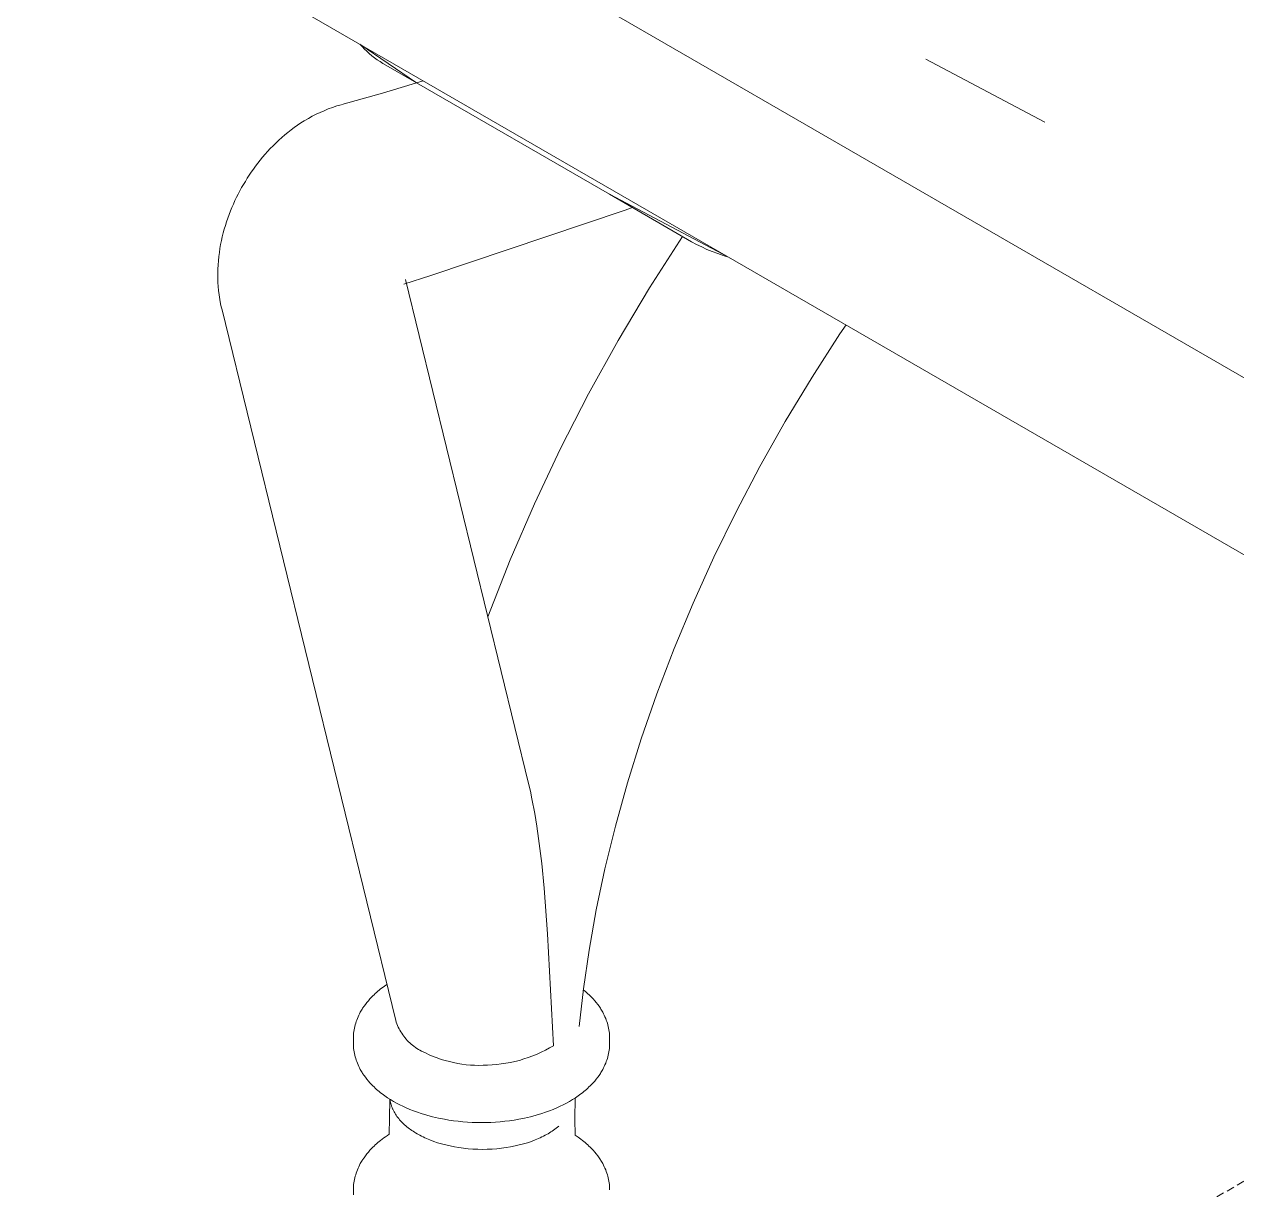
# Model space of a CAD drawing. Header units: millimetres. Extents: x -779 to 3049, y 55 to 2500.
# Drawn here: x 2247.9 to 2444.2, y 1666.3 to 1854.9 of the extents above; entities that cross this region are included whole.
import ezdxf

# ---------------------------------------------------------------- set-up
doc = ezdxf.new("R2010")
doc.units = ezdxf.units.MM
doc.linetypes.add('HIDDEN', pattern=[1.905, 1.27, -0.635])
doc.layers.add('ZANO_R', color=7, linetype='Continuous', lineweight=0)
doc.layers.add('ZANO_R_przerywana', color=7, linetype='HIDDEN', lineweight=0)

msp = doc.modelspace()

# ---------------------------------------------------------------- linework, layer by layer
at = {"layer": 'ZANO_R'}
for p, q in [((2456.31, 1791.36), (2251.27, 1909.74)), ((2452.98, 1764.63), (2247.94, 1883.01)), ((2302.63, 1851.25), (2302.26, 1851.65)), ((2302.63, 1851.25), (2302.26, 1851.65)), ((2302.26, 1851.65), (2311.44, 1845.39)), ((2303.01, 1850.86), (2302.63, 1851.25)), ((2303.01, 1850.86), (2302.63, 1851.25)), ((2303.4, 1850.49), (2303.01, 1850.86)), ((2303.4, 1850.49), (2303.01, 1850.86)), ((2303.8, 1850.12), (2303.4, 1850.49)), ((2303.8, 1850.13), (2303.4, 1850.49)), ((2304.22, 1849.78), (2303.8, 1850.13)), ((2304.22, 1849.78), (2303.8, 1850.12)), ((2304.65, 1849.44), (2304.22, 1849.78)), ((2304.65, 1849.45), (2304.22, 1849.78)), ((2305.09, 1849.13), (2304.65, 1849.45)), ((2305.09, 1849.13), (2304.65, 1849.44)), ((2305.54, 1848.82), (2305.09, 1849.13)), ((2305.54, 1848.83), (2305.09, 1849.13)), ((2393.88, 1849.23), (2413.15, 1839.05)), ((2393.88, 1849.23), (2413.15, 1839.05)), ((2306, 1848.54), (2305.54, 1848.83)), ((2306, 1848.54), (2305.54, 1848.82)), ((2306.47, 1848.27), (2306, 1848.54)), ((2306.47, 1848.27), (2306, 1848.54)), ((2311.44, 1845.39), (2306.47, 1848.27)), ((2311.44, 1845.39), (2306.47, 1848.27)), ((2305.94, 1843.72), (2312.51, 1845.73)), ((2311.44, 1845.39), (2342.69, 1827.35)), ((2299.33, 1841.86), (2305.94, 1843.72)), ((2296.47, 1840.88), (2297.15, 1841.16)), ((2297.15, 1841.16), (2297.84, 1841.41)), ((2297.84, 1841.41), (2298.55, 1841.64)), ((2298.55, 1841.64), (2299.25, 1841.84)), ((2292.73, 1838.89), (2293.27, 1839.24)), ((2293.27, 1839.24), (2293.94, 1839.63)), ((2293.94, 1839.63), (2294.56, 1839.97)), ((2294.56, 1839.97), (2295.18, 1840.3)), ((2295.18, 1840.3), (2295.82, 1840.6)), ((2295.82, 1840.6), (2296.47, 1840.88)), ((2290.1, 1836.95), (2290.61, 1837.37)), ((2290.61, 1837.37), (2291.13, 1837.77)), ((2291.13, 1837.77), (2291.66, 1838.16)), ((2291.66, 1838.16), (2292.19, 1838.53)), ((2292.19, 1838.53), (2292.73, 1838.89)), ((2287.77, 1834.75), (2288.21, 1835.2)), ((2288.21, 1835.2), (2288.67, 1835.65)), ((2288.67, 1835.65), (2289.13, 1836.09)), ((2289.13, 1836.09), (2289.61, 1836.52)), ((2289.61, 1836.52), (2290.1, 1836.95)), ((2286.13, 1832.87), (2286.52, 1833.35)), ((2286.52, 1833.35), (2286.93, 1833.83)), ((2286.93, 1833.83), (2287.34, 1834.29)), ((2287.34, 1834.29), (2287.77, 1834.75)), ((2284.68, 1830.93), (2285.03, 1831.43)), ((2285.03, 1831.43), (2285.39, 1831.92)), ((2285.39, 1831.92), (2285.75, 1832.4)), ((2285.75, 1832.4), (2286.13, 1832.87)), ((2283.42, 1828.95), (2283.73, 1829.45)), ((2283.73, 1829.45), (2284.04, 1829.95)), ((2284.04, 1829.95), (2284.35, 1830.44)), ((2284.35, 1830.44), (2284.68, 1830.93)), ((2282.31, 1826.88), (2282.58, 1827.4)), ((2282.58, 1827.4), (2282.85, 1827.92)), ((2282.85, 1827.92), (2283.13, 1828.44)), ((2283.13, 1828.44), (2283.42, 1828.95)), ((2355.97, 1819.69), (2342.69, 1827.35)), ((2355.97, 1819.69), (2342.69, 1827.35)), ((2342.69, 1827.35), (2361.96, 1817.18)), ((2281.56, 1825.23), (2281.8, 1825.78)), ((2281.8, 1825.78), (2282.05, 1826.33)), ((2282.05, 1826.33), (2282.31, 1826.88)), ((2280.69, 1822.92), (2280.89, 1823.51)), ((2280.89, 1823.51), (2281.11, 1824.09)), ((2281.11, 1824.09), (2281.33, 1824.67)), ((2281.33, 1824.67), (2281.56, 1825.23)), ((2345.05, 1824.74), (2313.76, 1814.21)), ((2346.39, 1825.22), (2345.08, 1824.75)), ((2346.39, 1825.22), (2345.08, 1824.75)), ((2280.16, 1821.1), (2280.32, 1821.72)), ((2280.32, 1821.72), (2280.5, 1822.33)), ((2280.5, 1822.33), (2280.69, 1822.92)), ((2279.73, 1819.22), (2279.86, 1819.86)), ((2279.86, 1819.86), (2280, 1820.48)), ((2280, 1820.48), (2280.16, 1821.1)), ((2349.13, 1812.22), (2354.47, 1820.55)), ((2356.78, 1819.24), (2355.97, 1819.69)), ((2356.78, 1819.24), (2355.97, 1819.69)), ((2279.43, 1817.28), (2279.52, 1817.93)), ((2279.52, 1817.93), (2279.62, 1818.58)), ((2279.62, 1818.58), (2279.73, 1819.22)), ((2357.62, 1818.83), (2356.78, 1819.24)), ((2357.62, 1818.83), (2356.78, 1819.24)), ((2358.46, 1818.44), (2357.62, 1818.83)), ((2358.46, 1818.44), (2357.62, 1818.83)), ((2359.32, 1818.08), (2358.46, 1818.44)), ((2359.32, 1818.08), (2358.46, 1818.44)), ((2360.19, 1817.75), (2359.32, 1818.08)), ((2360.19, 1817.75), (2359.32, 1818.08)), ((2361.07, 1817.45), (2360.19, 1817.75)), ((2361.07, 1817.45), (2360.19, 1817.75)), ((2279.28, 1815.26), (2279.31, 1815.94)), ((2279.31, 1815.94), (2279.36, 1816.61)), ((2279.36, 1816.61), (2279.43, 1817.28)), ((2361.96, 1817.18), (2361.07, 1817.45)), ((2361.96, 1817.18), (2361.07, 1817.45)), ((2279.26, 1814.59), (2279.28, 1815.26)), ((2279.26, 1814.33), (2279.26, 1814.59)), ((2279.27, 1813.7), (2279.26, 1814.33)), ((2279.29, 1813.06), (2279.27, 1813.7)), ((2313.76, 1814.21), (2309.38, 1812.84)), ((2279.33, 1812.43), (2279.29, 1813.06)), ((2279.39, 1811.8), (2279.33, 1812.43)), ((2279.48, 1811.08), (2279.39, 1811.8)), ((2309.64, 1813.58), (2329.57, 1732.05)), ((2344.06, 1803.72), (2349.13, 1812.22)), ((2279.6, 1810.35), (2279.48, 1811.08)), ((2279.73, 1809.64), (2279.6, 1810.35)), ((2279.89, 1808.93), (2279.73, 1809.64)), ((2308.07, 1693.71), (2279.91, 1808.86)), ((2380.97, 1806.21), (2379.99, 1804.76)), ((2379.99, 1804.76), (2375.46, 1797.75)), ((2339.27, 1795.06), (2344.06, 1803.72)), ((2375.46, 1797.75), (2371.14, 1790.6)), ((2334.77, 1786.25), (2339.27, 1795.06)), ((2371.14, 1790.6), (2367.04, 1783.34)), ((2330.55, 1777.3), (2334.77, 1786.25)), ((2367.04, 1783.34), (2363.18, 1776)), ((2326.62, 1768.22), (2330.55, 1777.3)), ((2363.18, 1776), (2359.57, 1768.62)), ((2359.57, 1768.62), (2356.22, 1761.22)), ((2322.98, 1759.01), (2326.62, 1768.22)), ((2356.22, 1761.22), (2353.15, 1753.85)), ((2353.15, 1753.85), (2350.35, 1746.52)), ((2350.35, 1746.52), (2347.83, 1739.27)), ((2347.83, 1739.27), (2345.59, 1732.13)), ((2329.87, 1730.77), (2329.57, 1732.05)), ((2345.59, 1732.13), (2343.63, 1725.11)), ((2330.13, 1729.57), (2329.87, 1730.77)), ((2330.58, 1727.19), (2330.13, 1729.57)), ((2330.92, 1725.14), (2330.58, 1727.19)), ((2331.21, 1723.11), (2330.92, 1725.14)), ((2343.63, 1725.11), (2341.95, 1718.25)), ((2331.7, 1719.07), (2331.21, 1723.11)), ((2332.09, 1715.11), (2331.7, 1719.07)), ((2341.95, 1718.25), (2340.53, 1711.57)), ((2332.65, 1707.71), (2332.09, 1715.11)), ((2340.53, 1711.57), (2339.37, 1705.08)), ((2333.62, 1689.61), (2332.65, 1707.71)), ((2339.37, 1705.08), (2338.46, 1698.8)), ((2304.36, 1697.67), (2304.56, 1697.86)), ((2304.56, 1697.86), (2304.76, 1698.05)), ((2304.76, 1698.05), (2304.97, 1698.24)), ((2304.97, 1698.24), (2305.19, 1698.42)), ((2305.19, 1698.42), (2305.41, 1698.61)), ((2305.41, 1698.61), (2305.63, 1698.79)), ((2305.63, 1698.79), (2305.86, 1698.96)), ((2305.86, 1698.96), (2306.25, 1699.25)), ((2306.25, 1699.25), (2306.65, 1699.52)), ((2338.46, 1698.8), (2337.79, 1692.74)), ((2338.44, 1698.66), (2338.79, 1698.38)), ((2338.79, 1698.38), (2339.13, 1698.08)), ((2339.13, 1698.08), (2339.45, 1697.78)), ((2302.72, 1695.67), (2302.94, 1695.98)), ((2302.94, 1695.98), (2303.16, 1696.29)), ((2303.16, 1696.29), (2303.39, 1696.59)), ((2303.39, 1696.59), (2303.64, 1696.89)), ((2303.64, 1696.89), (2303.9, 1697.18)), ((2303.9, 1697.18), (2304.17, 1697.47)), ((2304.17, 1697.47), (2304.36, 1697.67)), ((2339.45, 1697.78), (2339.76, 1697.47)), ((2339.76, 1697.47), (2340.03, 1697.18)), ((2340.03, 1697.18), (2340.28, 1696.89)), ((2340.28, 1696.89), (2340.53, 1696.59)), ((2340.53, 1696.59), (2340.77, 1696.29)), ((2340.77, 1696.29), (2340.99, 1695.98)), ((2340.99, 1695.98), (2341.2, 1695.67)), ((2301.76, 1693.76), (2301.86, 1694.02)), ((2301.86, 1694.02), (2301.97, 1694.27)), ((2301.97, 1694.27), (2302.09, 1694.53)), ((2302.09, 1694.53), (2302.21, 1694.78)), ((2302.21, 1694.78), (2302.34, 1695.03)), ((2302.34, 1695.03), (2302.43, 1695.19)), ((2302.43, 1695.19), (2302.53, 1695.35)), ((2302.53, 1695.35), (2302.62, 1695.51)), ((2302.62, 1695.51), (2302.72, 1695.67)), ((2341.2, 1695.67), (2341.3, 1695.51)), ((2341.3, 1695.51), (2341.4, 1695.35)), ((2341.4, 1695.35), (2341.49, 1695.19)), ((2341.49, 1695.19), (2341.58, 1695.03)), ((2341.58, 1695.03), (2341.71, 1694.78)), ((2341.71, 1694.78), (2341.84, 1694.53)), ((2341.84, 1694.53), (2341.95, 1694.27)), ((2341.95, 1694.27), (2342.06, 1694.02)), ((2342.06, 1694.02), (2342.16, 1693.76)), ((2301.29, 1691.89), (2301.34, 1692.16)), ((2301.34, 1692.16), (2301.38, 1692.43)), ((2301.38, 1692.43), (2301.44, 1692.7)), ((2301.44, 1692.7), (2301.51, 1692.97)), ((2301.51, 1692.97), (2301.59, 1693.24)), ((2301.59, 1693.24), (2301.67, 1693.5)), ((2301.67, 1693.5), (2301.76, 1693.76)), ((2308.07, 1693.71), (2308.16, 1693.43)), ((2308.16, 1693.43), (2308.26, 1693.16)), ((2308.26, 1693.16), (2308.37, 1692.89)), ((2308.37, 1692.89), (2308.49, 1692.62)), ((2308.49, 1692.62), (2308.62, 1692.36)), ((2308.62, 1692.36), (2308.75, 1692.11)), ((2308.75, 1692.11), (2308.9, 1691.86)), ((2342.16, 1693.76), (2342.25, 1693.5)), ((2342.25, 1693.5), (2342.34, 1693.24)), ((2342.34, 1693.24), (2342.41, 1692.97)), ((2342.41, 1692.97), (2342.48, 1692.7)), ((2342.48, 1692.7), (2342.54, 1692.43)), ((2342.54, 1692.43), (2342.59, 1692.16)), ((2342.59, 1692.16), (2342.63, 1691.89)), ((2301.22, 1690.8), (2301.23, 1691.08)), ((2301.22, 1689.98), (2301.22, 1690.8)), ((2301.23, 1689.71), (2301.22, 1689.98)), ((2301.23, 1691.08), (2301.24, 1691.35)), ((2301.24, 1691.35), (2301.26, 1691.62)), ((2301.26, 1691.62), (2301.29, 1691.89)), ((2308.9, 1691.86), (2309.05, 1691.61)), ((2309.05, 1691.61), (2309.22, 1691.37)), ((2309.22, 1691.37), (2309.39, 1691.14)), ((2309.39, 1691.14), (2309.57, 1690.91)), ((2309.57, 1690.91), (2309.75, 1690.69)), ((2309.75, 1690.69), (2309.95, 1690.47)), ((2309.95, 1690.47), (2310.15, 1690.26)), ((2310.15, 1690.26), (2310.36, 1690.06)), ((2310.36, 1690.06), (2310.57, 1689.87)), ((2342.63, 1691.89), (2342.66, 1691.62)), ((2342.66, 1691.62), (2342.68, 1691.35)), ((2342.68, 1691.35), (2342.7, 1691.08)), ((2342.7, 1691.08), (2342.7, 1690.8)), ((2342.7, 1689.98), (2342.7, 1690.8)), ((2342.7, 1689.98), (2342.7, 1689.71)), ((2301.24, 1689.44), (2301.23, 1689.71)), ((2301.26, 1689.16), (2301.24, 1689.44)), ((2301.29, 1688.89), (2301.26, 1689.16)), ((2301.34, 1688.62), (2301.29, 1688.89)), ((2301.38, 1688.35), (2301.34, 1688.62)), ((2301.44, 1688.08), (2301.38, 1688.35)), ((2301.51, 1687.81), (2301.44, 1688.08)), ((2310.57, 1689.87), (2310.8, 1689.68)), ((2310.8, 1689.68), (2311.03, 1689.51)), ((2311.03, 1689.51), (2311.26, 1689.34)), ((2311.26, 1689.34), (2311.5, 1689.17)), ((2311.5, 1689.17), (2311.75, 1689.02)), ((2311.75, 1689.02), (2312, 1688.88)), ((2312, 1688.88), (2312.26, 1688.74)), ((2312.26, 1688.74), (2312.87, 1688.43)), ((2312.87, 1688.43), (2313.5, 1688.14)), ((2313.5, 1688.14), (2314.13, 1687.87)), ((2330.25, 1687.95), (2330.95, 1688.24)), ((2330.95, 1688.24), (2331.63, 1688.55)), ((2331.63, 1688.55), (2332.31, 1688.88)), ((2332.31, 1688.88), (2332.97, 1689.24)), ((2332.97, 1689.24), (2333.62, 1689.61)), ((2342.48, 1688.08), (2342.41, 1687.81)), ((2342.54, 1688.35), (2342.48, 1688.08)), ((2342.59, 1688.62), (2342.54, 1688.35)), ((2342.63, 1688.89), (2342.59, 1688.62)), ((2342.66, 1689.16), (2342.63, 1688.89)), ((2342.68, 1689.44), (2342.66, 1689.16)), ((2342.7, 1689.71), (2342.68, 1689.44)), ((2301.59, 1687.55), (2301.51, 1687.81)), ((2301.67, 1687.29), (2301.59, 1687.55)), ((2301.76, 1687.03), (2301.67, 1687.29)), ((2301.86, 1686.77), (2301.76, 1687.03)), ((2301.97, 1686.51), (2301.86, 1686.77)), ((2302.09, 1686.26), (2301.97, 1686.51)), ((2302.21, 1686.01), (2302.09, 1686.26)), ((2314.13, 1687.87), (2314.78, 1687.63)), ((2314.78, 1687.63), (2315.43, 1687.4)), ((2315.43, 1687.4), (2316.09, 1687.2)), ((2316.09, 1687.2), (2316.76, 1687.03)), ((2316.76, 1687.03), (2317.43, 1686.87)), ((2317.43, 1686.87), (2318.11, 1686.74)), ((2318.11, 1686.74), (2318.79, 1686.63)), ((2318.79, 1686.63), (2319.47, 1686.54)), ((2319.47, 1686.54), (2320.16, 1686.48)), ((2320.16, 1686.48), (2320.85, 1686.44)), ((2320.85, 1686.44), (2321.54, 1686.43)), ((2321.54, 1686.43), (2322.23, 1686.44)), ((2322.23, 1686.44), (2322.91, 1686.47)), ((2322.91, 1686.47), (2323.67, 1686.5)), ((2323.67, 1686.5), (2324.42, 1686.56)), ((2324.42, 1686.56), (2325.16, 1686.65)), ((2325.16, 1686.65), (2325.91, 1686.76)), ((2325.91, 1686.76), (2326.65, 1686.89)), ((2326.65, 1686.89), (2327.38, 1687.06)), ((2327.38, 1687.06), (2328.11, 1687.24)), ((2328.11, 1687.24), (2328.83, 1687.46)), ((2328.83, 1687.46), (2329.54, 1687.69)), ((2329.54, 1687.69), (2330.25, 1687.95)), ((2341.84, 1686.26), (2341.71, 1686.01)), ((2341.95, 1686.51), (2341.84, 1686.26)), ((2342.06, 1686.77), (2341.95, 1686.51)), ((2342.16, 1687.03), (2342.06, 1686.77)), ((2342.25, 1687.29), (2342.16, 1687.03)), ((2342.34, 1687.55), (2342.25, 1687.29)), ((2342.41, 1687.81), (2342.34, 1687.55)), ((2302.34, 1685.76), (2302.21, 1686.01)), ((2302.43, 1685.6), (2302.34, 1685.76)), ((2302.53, 1685.43), (2302.43, 1685.6)), ((2302.62, 1685.28), (2302.53, 1685.43)), ((2302.72, 1685.12), (2302.62, 1685.28)), ((2302.94, 1684.8), (2302.72, 1685.12)), ((2303.16, 1684.5), (2302.94, 1684.8)), ((2303.39, 1684.19), (2303.16, 1684.5)), ((2303.64, 1683.89), (2303.39, 1684.19)), ((2340.53, 1684.19), (2340.28, 1683.89)), ((2340.77, 1684.5), (2340.53, 1684.19)), ((2340.99, 1684.8), (2340.77, 1684.5)), ((2341.2, 1685.12), (2340.99, 1684.8)), ((2341.3, 1685.28), (2341.2, 1685.12)), ((2341.4, 1685.43), (2341.3, 1685.28)), ((2341.49, 1685.6), (2341.4, 1685.43)), ((2341.58, 1685.76), (2341.49, 1685.6)), ((2341.71, 1686.01), (2341.58, 1685.76)), ((2303.9, 1683.6), (2303.64, 1683.89)), ((2304.17, 1683.31), (2303.9, 1683.6)), ((2304.36, 1683.12), (2304.17, 1683.31)), ((2304.56, 1682.93), (2304.36, 1683.12)), ((2304.76, 1682.73), (2304.56, 1682.93)), ((2304.97, 1682.55), (2304.76, 1682.73)), ((2305.19, 1682.36), (2304.97, 1682.55)), ((2305.41, 1682.18), (2305.19, 1682.36)), ((2305.63, 1682), (2305.41, 1682.18)), ((2338.51, 1682.18), (2338.29, 1682)), ((2338.73, 1682.36), (2338.51, 1682.18)), ((2338.95, 1682.55), (2338.73, 1682.36)), ((2339.16, 1682.73), (2338.95, 1682.55)), ((2339.36, 1682.93), (2339.16, 1682.73)), ((2339.56, 1683.12), (2339.36, 1682.93)), ((2339.76, 1683.31), (2339.56, 1683.12)), ((2340.03, 1683.6), (2339.76, 1683.31)), ((2340.28, 1683.89), (2340.03, 1683.6)), ((2305.86, 1681.82), (2305.63, 1682)), ((2306.3, 1681.5), (2305.86, 1681.82)), ((2306.76, 1681.19), (2306.3, 1681.5)), ((2307.23, 1680.89), (2306.76, 1681.19)), ((2307.09, 1677.89), (2307.11, 1680.96)), ((2307.17, 1680.83), (2307.16, 1680.94)), ((2307.18, 1680.73), (2307.17, 1680.83)), ((2307.2, 1680.63), (2307.18, 1680.73)), ((2307.22, 1680.52), (2307.2, 1680.63)), ((2307.24, 1680.42), (2307.22, 1680.52)), ((2307.71, 1680.6), (2307.23, 1680.89)), ((2307.26, 1680.32), (2307.24, 1680.42)), ((2307.29, 1680.22), (2307.26, 1680.32)), ((2307.32, 1680.12), (2307.29, 1680.22)), ((2308.21, 1680.32), (2307.71, 1680.6)), ((2308.72, 1680.06), (2308.21, 1680.32)), ((2335.72, 1680.32), (2335.2, 1680.06)), ((2336.21, 1680.6), (2335.72, 1680.32)), ((2336.7, 1680.89), (2336.21, 1680.6)), ((2337.17, 1681.19), (2336.7, 1680.89)), ((2337.12, 1681.16), (2337.09, 1677.73)), ((2337.62, 1681.5), (2337.17, 1681.19)), ((2338.06, 1681.82), (2337.62, 1681.5)), ((2338.29, 1682), (2338.06, 1681.82)), ((2307.35, 1680.02), (2307.32, 1680.12)), ((2307.38, 1679.91), (2307.35, 1680.02)), ((2307.41, 1679.81), (2307.38, 1679.91)), ((2307.45, 1679.71), (2307.41, 1679.81)), ((2307.48, 1679.61), (2307.45, 1679.71)), ((2307.52, 1679.51), (2307.48, 1679.61)), ((2307.56, 1679.42), (2307.52, 1679.51)), ((2307.61, 1679.32), (2307.56, 1679.42)), ((2307.65, 1679.22), (2307.61, 1679.32)), ((2307.7, 1679.12), (2307.65, 1679.22)), ((2307.8, 1678.93), (2307.7, 1679.12)), ((2307.91, 1678.74), (2307.8, 1678.93)), ((2308.02, 1678.55), (2307.91, 1678.74)), ((2308.14, 1678.36), (2308.02, 1678.55)), ((2308.27, 1678.17), (2308.14, 1678.36)), ((2309.24, 1679.8), (2308.72, 1680.06)), ((2309.78, 1679.56), (2309.24, 1679.8)), ((2310.37, 1679.31), (2309.78, 1679.56)), ((2310.97, 1679.07), (2310.37, 1679.31)), ((2311.58, 1678.85), (2310.97, 1679.07)), ((2312.2, 1678.64), (2311.58, 1678.85)), ((2313.11, 1678.36), (2312.2, 1678.64)), ((2314.04, 1678.11), (2313.11, 1678.36)), ((2330.81, 1678.36), (2329.89, 1678.11)), ((2331.72, 1678.64), (2330.81, 1678.36)), ((2332.34, 1678.85), (2331.72, 1678.64)), ((2332.96, 1679.07), (2332.34, 1678.85)), ((2333.56, 1679.31), (2332.96, 1679.07)), ((2334.14, 1679.56), (2333.56, 1679.31)), ((2334.68, 1679.8), (2334.14, 1679.56)), ((2335.2, 1680.06), (2334.68, 1679.8)), ((2307.03, 1675.27), (2307.09, 1677.89)), ((2308.41, 1677.99), (2308.27, 1678.17)), ((2308.55, 1677.81), (2308.41, 1677.99)), ((2308.7, 1677.63), (2308.55, 1677.81)), ((2308.85, 1677.46), (2308.7, 1677.63)), ((2309.01, 1677.29), (2308.85, 1677.46)), ((2309.18, 1677.12), (2309.01, 1677.29)), ((2309.35, 1676.96), (2309.18, 1677.12)), ((2309.52, 1676.8), (2309.35, 1676.96)), ((2309.71, 1676.64), (2309.52, 1676.8)), ((2309.89, 1676.48), (2309.71, 1676.64)), ((2310.08, 1676.33), (2309.89, 1676.48)), ((2310.28, 1676.18), (2310.08, 1676.33)), ((2314.98, 1677.89), (2314.04, 1678.11)), ((2315.95, 1677.7), (2314.98, 1677.89)), ((2316.69, 1677.58), (2315.95, 1677.7)), ((2317.43, 1677.47), (2316.69, 1677.58)), ((2318.17, 1677.38), (2317.43, 1677.47)), ((2318.92, 1677.3), (2318.17, 1677.38)), ((2319.68, 1677.24), (2318.92, 1677.3)), ((2320.44, 1677.2), (2319.68, 1677.24)), ((2321.2, 1677.17), (2320.44, 1677.2)), ((2321.96, 1677.17), (2321.2, 1677.17)), ((2322.72, 1677.17), (2321.96, 1677.17)), ((2323.48, 1677.2), (2322.72, 1677.17)), ((2324.24, 1677.24), (2323.48, 1677.2)), ((2325, 1677.3), (2324.24, 1677.24)), ((2325.75, 1677.38), (2325, 1677.3)), ((2326.49, 1677.47), (2325.75, 1677.38)), ((2327.24, 1677.58), (2326.49, 1677.47)), ((2327.98, 1677.7), (2327.24, 1677.58)), ((2328.94, 1677.89), (2327.98, 1677.7)), ((2329.89, 1678.11), (2328.94, 1677.89)), ((2334.07, 1676.26), (2333.85, 1676.1)), ((2334.28, 1676.42), (2334.07, 1676.26)), ((2334.48, 1676.58), (2334.28, 1676.42)), ((2337.09, 1677.73), (2337.12, 1675.13)), ((2305.41, 1674.11), (2305.63, 1674.29)), ((2305.63, 1674.29), (2305.86, 1674.47)), ((2305.86, 1674.47), (2306.15, 1674.68)), ((2306.15, 1674.68), (2306.44, 1674.88)), ((2306.44, 1674.88), (2306.73, 1675.08)), ((2306.73, 1675.08), (2307.03, 1675.27)), ((2310.47, 1676.04), (2310.28, 1676.18)), ((2310.68, 1675.9), (2310.47, 1676.04)), ((2310.88, 1675.76), (2310.68, 1675.9)), ((2311.09, 1675.63), (2310.88, 1675.76)), ((2311.3, 1675.5), (2311.09, 1675.63)), ((2311.52, 1675.37), (2311.3, 1675.5)), ((2311.76, 1675.24), (2311.52, 1675.37)), ((2312, 1675.11), (2311.76, 1675.24)), ((2312.25, 1674.97), (2312, 1675.11)), ((2312.51, 1674.85), (2312.25, 1674.97)), ((2312.78, 1674.72), (2312.51, 1674.85)), ((2313.06, 1674.6), (2312.78, 1674.72)), ((2313.34, 1674.48), (2313.06, 1674.6)), ((2313.62, 1674.36), (2313.34, 1674.48)), ((2314.22, 1674.13), (2313.62, 1674.36)), ((2330.62, 1674.36), (2330.03, 1674.13)), ((2330.91, 1674.48), (2330.62, 1674.36)), ((2331.19, 1674.6), (2330.91, 1674.48)), ((2331.47, 1674.72), (2331.19, 1674.6)), ((2331.73, 1674.85), (2331.47, 1674.72)), ((2331.99, 1674.97), (2331.73, 1674.85)), ((2332.25, 1675.11), (2331.99, 1674.97)), ((2332.49, 1675.24), (2332.25, 1675.11)), ((2332.73, 1675.37), (2332.49, 1675.24)), ((2332.96, 1675.51), (2332.73, 1675.37)), ((2333.19, 1675.65), (2332.96, 1675.51)), ((2333.42, 1675.8), (2333.19, 1675.65)), ((2333.64, 1675.94), (2333.42, 1675.8)), ((2333.85, 1676.1), (2333.64, 1675.94)), ((2337.12, 1675.13), (2337.6, 1674.81)), ((2337.6, 1674.81), (2338.06, 1674.47)), ((2338.06, 1674.47), (2338.29, 1674.29)), ((2338.29, 1674.29), (2338.51, 1674.11)), ((2303.39, 1672.1), (2303.64, 1672.4)), ((2303.64, 1672.4), (2303.9, 1672.69)), ((2303.9, 1672.69), (2304.17, 1672.98)), ((2304.17, 1672.98), (2304.36, 1673.17)), ((2304.36, 1673.17), (2304.56, 1673.37)), ((2304.56, 1673.37), (2304.76, 1673.56)), ((2304.76, 1673.56), (2304.97, 1673.74)), ((2304.97, 1673.74), (2305.19, 1673.93)), ((2305.19, 1673.93), (2305.41, 1674.11)), ((2314.85, 1673.92), (2314.22, 1674.13)), ((2315.49, 1673.73), (2314.85, 1673.92)), ((2316.17, 1673.55), (2315.49, 1673.73)), ((2316.86, 1673.39), (2316.17, 1673.55)), ((2317.57, 1673.24), (2316.86, 1673.39)), ((2318.31, 1673.12), (2317.57, 1673.24)), ((2319.05, 1673.02), (2318.31, 1673.12)), ((2319.81, 1672.94), (2319.05, 1673.02)), ((2320.58, 1672.88), (2319.81, 1672.94)), ((2321.35, 1672.85), (2320.58, 1672.88)), ((2322.12, 1672.84), (2321.35, 1672.85)), ((2322.9, 1672.85), (2322.12, 1672.84)), ((2323.67, 1672.88), (2322.9, 1672.85)), ((2324.44, 1672.94), (2323.67, 1672.88)), ((2325.2, 1673.02), (2324.44, 1672.94)), ((2325.94, 1673.12), (2325.2, 1673.02)), ((2326.67, 1673.24), (2325.94, 1673.12)), ((2327.39, 1673.39), (2326.67, 1673.24)), ((2328.08, 1673.55), (2327.39, 1673.39)), ((2328.75, 1673.73), (2328.08, 1673.55)), ((2329.4, 1673.92), (2328.75, 1673.73)), ((2330.03, 1674.13), (2329.4, 1673.92)), ((2338.51, 1674.11), (2338.73, 1673.93)), ((2338.73, 1673.93), (2338.95, 1673.74)), ((2338.95, 1673.74), (2339.16, 1673.56)), ((2339.16, 1673.56), (2339.36, 1673.37)), ((2339.36, 1673.37), (2339.56, 1673.17)), ((2339.56, 1673.17), (2339.76, 1672.98)), ((2339.76, 1672.98), (2340.03, 1672.69)), ((2340.03, 1672.69), (2340.28, 1672.4)), ((2340.28, 1672.4), (2340.53, 1672.1)), ((2302.21, 1670.28), (2302.34, 1670.53)), ((2302.34, 1670.53), (2302.43, 1670.7)), ((2302.43, 1670.7), (2302.53, 1670.86)), ((2302.53, 1670.86), (2302.62, 1671.02)), ((2302.62, 1671.02), (2302.72, 1671.17)), ((2302.72, 1671.17), (2302.94, 1671.49)), ((2302.94, 1671.49), (2303.16, 1671.8)), ((2303.16, 1671.8), (2303.39, 1672.1)), ((2340.53, 1672.1), (2340.77, 1671.8)), ((2340.77, 1671.8), (2340.99, 1671.49)), ((2340.99, 1671.49), (2341.2, 1671.17)), ((2341.2, 1671.17), (2341.3, 1671.02)), ((2341.3, 1671.02), (2341.4, 1670.86)), ((2341.4, 1670.86), (2341.49, 1670.7)), ((2341.49, 1670.7), (2341.58, 1670.53)), ((2341.58, 1670.53), (2341.71, 1670.28)), ((2301.44, 1668.21), (2301.51, 1668.48)), ((2301.51, 1668.48), (2301.59, 1668.74)), ((2301.59, 1668.74), (2301.67, 1669)), ((2301.67, 1669), (2301.76, 1669.26)), ((2301.76, 1669.26), (2301.86, 1669.52)), ((2301.86, 1669.52), (2301.97, 1669.78)), ((2301.97, 1669.78), (2302.09, 1670.03)), ((2302.09, 1670.03), (2302.21, 1670.28)), ((2341.71, 1670.28), (2341.84, 1670.03)), ((2341.84, 1670.03), (2341.95, 1669.78)), ((2341.95, 1669.78), (2342.06, 1669.52)), ((2342.06, 1669.52), (2342.16, 1669.26)), ((2342.16, 1669.26), (2342.25, 1669)), ((2342.25, 1669), (2342.34, 1668.74)), ((2342.34, 1668.74), (2342.41, 1668.48)), ((2342.41, 1668.48), (2342.48, 1668.21)), ((2301.22, 1666.31), (2301.23, 1666.58)), ((2301.23, 1666.58), (2301.24, 1666.85)), ((2301.24, 1666.85), (2301.26, 1667.13)), ((2301.26, 1667.13), (2301.29, 1667.4)), ((2301.29, 1667.4), (2301.34, 1667.67)), ((2301.34, 1667.67), (2301.38, 1667.94)), ((2301.38, 1667.94), (2301.44, 1668.21)), ((2342.48, 1668.21), (2342.54, 1667.94)), ((2342.54, 1667.94), (2342.59, 1667.67)), ((2342.59, 1667.67), (2342.63, 1667.4)), ((2342.63, 1667.4), (2342.66, 1667.13)), ((2342.66, 1667.13), (2342.68, 1666.85)), ((2342.68, 1666.85), (2342.7, 1666.58)), ((2342.7, 1666.58), (2342.7, 1666.31)), ((2301.22, 1665.49), (2301.22, 1666.31))]:
    msp.add_line(p, q, dxfattribs=at)
at = {"layer": 'ZANO_R_przerywana'}
msp.add_line((2358.5, 1617.52), (2516.4, 1708.68), dxfattribs=at)

doc.saveas('drawing.dxf')
